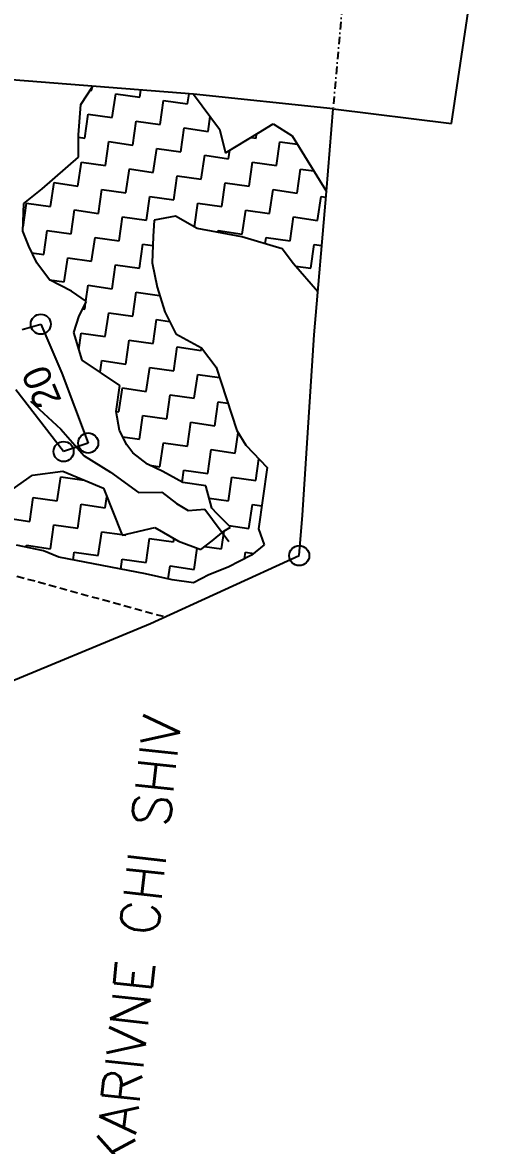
# Model space of a CAD drawing. Header units: metres. Extents: x 322372 to 326475, y 1828986 to 1832433.
# Drawn here: x 326158 to 326475, y 1829857 to 1830615 of the extents above; entities that cross this region are included whole.
import ezdxf

# ---------------------------------------------------------------- set-up
doc = ezdxf.new("R2010")
doc.units = ezdxf.units.M
doc.header["$MEASUREMENT"] = 0
for name, pattern in [('DASHDOT', [1, 0.5, -0.25, 0, -0.25]), ('DASHED', [0.75, 0.5, -0.25]), ('DIVIDE', [1.25, 0.5, -0.25, 0, -0.25, 0, -0.25])]:
    doc.linetypes.add(name, pattern=pattern)
for name, color, linetype in [('LINE_FOOTPATH', 1, 'DASHED'), ('LINE_WATER', 4, 'Continuous'), ('OFF', 1, 'Continuous'), ('POLY_HATCH', 12, 'Continuous'), ('POLY_PARCEL', 6, 'Continuous'), ('POLY_WATER', 4, 'Continuous'), ('TEXT_PARCEL', 7, 'Continuous'), ('V_BOUND_LINE', 7, 'Continuous'), ('V_BOUND_STREAM_LINE', 7, 'DASHDOT'), ('V_DIVIDE_LINE', 7, 'DIVIDE')]:
    doc.layers.add(name, color=color, linetype=linetype)
doc.styles.get("Standard").update_dxf_attribs({"font": 'simplex.shx'})
doc.styles.add('TEXT_MAP', font='', dxfattribs={"height": 2.5})
doc.styles.get('TEXT_MAP').set_extended_font_data('Kruti Dev 050')

msp = doc.modelspace()

# ---------------------------------------------------------------- linework, layer by layer
for centre in [(326170.49, 1830411.14), (326202.52, 1830330.92), (326185.91, 1830325.15), (326344.97, 1830254.86)]:
    msp.add_circle(centre, 6.76)
at = {"layer": 'LINE_FOOTPATH', "ltscale": 10}
msp.add_line((326132.67, 1830247.04), (326254.36, 1830213.57), dxfattribs=at)
at = {"layer": 'LINE_WATER'}
for p, q in [((326163.56, 1830359.16), (326184.04, 1830340.37)), ((326184.04, 1830340.37), (326199.74, 1830322.26)), ((326199.74, 1830322.26), (326217.66, 1830311.16)), ((326217.66, 1830311.16), (326236.44, 1830297.49)), ((326236.44, 1830297.49), (326252.32, 1830297.65)), ((326252.32, 1830297.65), (326262.22, 1830290.13)), ((326262.22, 1830290.13), (326270.07, 1830285.34)), ((326270.07, 1830285.34), (326281.17, 1830286.19)), ((326281.17, 1830286.19), (326297.56, 1830264.33))]:
    msp.add_line(p, q, dxfattribs=at)
at = {"layer": 'OFF'}
msp.add_line((326447.84, 1830546.72), (326474.79, 1830728.67), dxfattribs=at)
at = {"layer": 'POLY_HATCH'}
for p, q in [((326197.6, 1830559.55), (326205.61, 1830571.8)), ((326273.67, 1830566.42), (326291.18, 1830542.81)), ((326196.04, 1830539.06), (326197.6, 1830559.55)), ((326291.18, 1830542.81), (326295.27, 1830526.93)), ((326317.59, 1830540.29), (326327.41, 1830546.52)), ((326327.41, 1830546.52), (326340.26, 1830538.31)), ((326195.94, 1830523.89), (326196.04, 1830539.06)), ((326295.27, 1830526.93), (326317.59, 1830540.29)), ((326340.26, 1830538.31), (326363.29, 1830500.8)), ((326171.46, 1830502.55), (326195.94, 1830523.89)), ((326158.98, 1830492.6), (326171.46, 1830502.55)), ((326158.39, 1830474.04), (326158.98, 1830492.6)), ((326261.38, 1830484.11), (326247.16, 1830481.32)), ((326276.07, 1830475.79), (326261.38, 1830484.11)), ((326247.16, 1830481.32), (326246.28, 1830470.4)), ((326306.33, 1830470.06), (326276.07, 1830475.79)), ((326162.44, 1830463.8), (326158.39, 1830474.04)), ((326246.28, 1830470.4), (326245.79, 1830452.52)), ((326333.5, 1830462.02), (326306.33, 1830470.06)), ((326167.75, 1830452.68), (326162.44, 1830463.8)), ((326341.04, 1830451.96), (326333.5, 1830462.02)), ((326176.45, 1830441.07), (326167.75, 1830452.68)), ((326245.79, 1830452.52), (326248.97, 1830436.18)), ((326357.48, 1830433.02), (326341.04, 1830451.96)), ((326191.24, 1830433.42), (326176.45, 1830441.07)), ((326201.29, 1830426.46), (326191.24, 1830433.42)), ((326248.97, 1830436.18), (326254.18, 1830419.55)), ((326196.45, 1830416.8), (326201.29, 1830426.46)), ((326192.77, 1830405.59), (326196.45, 1830416.8)), ((326254.18, 1830419.55), (326254.18, 1830419.55)), ((326254.18, 1830419.55), (326261.71, 1830404.66)), ((326198.37, 1830386.83), (326192.77, 1830405.59)), ((326261.71, 1830404.66), (326279.02, 1830395.28)), ((326279.02, 1830395.28), (326279.02, 1830395.28)), ((326279.02, 1830395.28), (326288.87, 1830382.12)), ((326223.89, 1830369.77), (326198.37, 1830386.83)), ((326288.87, 1830382.12), (326302.77, 1830339.39)), ((326221.37, 1830352.19), (326223.89, 1830369.77)), ((326223.68, 1830339.43), (326221.37, 1830352.19)), ((326228.51, 1830329.76), (326223.68, 1830339.43)), ((326302.77, 1830339.39), (326308.95, 1830329.53)), ((326232.57, 1830324.34), (326228.51, 1830329.76)), ((326242.52, 1830316.7), (326232.57, 1830324.34)), ((326308.95, 1830329.53), (326323.35, 1830314.34)), ((326252.87, 1830311.76), (326242.52, 1830316.7)), ((326151.14, 1830299.5), (326164.97, 1830309.25)), ((326164.97, 1830309.25), (326185.38, 1830311.84)), ((326185.38, 1830311.84), (326212.74, 1830300.32)), ((326266.3, 1830304.31), (326252.87, 1830311.76)), ((326323.35, 1830314.34), (326317.43, 1830273.08)), ((326212.74, 1830300.32), (326225.48, 1830268.8)), ((326281.87, 1830302.07), (326266.3, 1830304.31)), ((326285.92, 1830286.99), (326281.87, 1830302.07)), ((326289.5, 1830283.03), (326285.92, 1830286.99)), ((326298.58, 1830274.13), (326289.5, 1830283.03)), ((326225.48, 1830268.8), (326247.43, 1830273.88)), ((326247.43, 1830273.88), (326263.38, 1830264.68)), ((326286.2, 1830264.86), (326294.04, 1830271.33)), ((326294.04, 1830271.33), (326298.58, 1830274.13)), ((326317.43, 1830273.08), (326321.38, 1830262.15)), ((326172.27, 1830258.02), (326154.19, 1830261.99)), ((326263.38, 1830264.68), (326278.46, 1830259.07)), ((326278.46, 1830259.07), (326286.2, 1830264.86)), ((326321.38, 1830262.15), (326312.77, 1830255.11)), ((326182.71, 1830253.76), (326172.27, 1830258.02)), ((326312.77, 1830255.11), (326297.1, 1830247)), ((326241.21, 1830242.6), (326182.71, 1830253.76)), ((326297.1, 1830247), (326283.95, 1830241.98)), ((326259.29, 1830238.62), (326241.21, 1830242.6)), ((326283.95, 1830241.98), (326273.5, 1830236.58)), ((326273.5, 1830236.58), (326259.29, 1830238.62))]:
    msp.add_line(p, q, dxfattribs=at)
at = {"layer": 'POLY_HATCH', "linetype": 'Continuous'}
for p, q in [((326203.96, 1830569.27), (326204.92, 1830569.13)), ((326204.92, 1830569.13), (326205.22, 1830571.21)), ((326218.77, 1830550.64), (326221.1, 1830566.81)), ((326221.1, 1830566.81), (326237.27, 1830564.49)), ((326237.27, 1830564.49), (326237.95, 1830569.24)), ((326269.62, 1830559.85), (326270.59, 1830566.66)), ((326251.12, 1830545.99), (326253.44, 1830562.17)), ((326253.44, 1830562.17), (326269.62, 1830559.85)), ((326200.28, 1830536.79), (326202.6, 1830552.96)), ((326202.6, 1830552.96), (326218.77, 1830550.64)), ((326283.47, 1830541.35), (326284.89, 1830551.28)), ((326232.63, 1830532.14), (326234.95, 1830548.32)), ((326234.95, 1830548.32), (326251.12, 1830545.99)), ((326264.97, 1830527.5), (326267.29, 1830543.67)), ((326267.29, 1830543.67), (326283.47, 1830541.35)), ((326196.03, 1830537.4), (326200.28, 1830536.79)), ((326312.42, 1830537.19), (326315.81, 1830536.71)), ((326315.81, 1830536.71), (326316.21, 1830539.46)), ((326214.13, 1830518.29), (326216.45, 1830534.47)), ((326216.45, 1830534.47), (326232.63, 1830532.14)), ((326246.48, 1830513.65), (326248.8, 1830529.82)), ((326248.8, 1830529.82), (326264.97, 1830527.5)), ((326297.32, 1830522.85), (326298.15, 1830528.65)), ((326329.67, 1830518.21), (326331.99, 1830534.38)), ((326331.99, 1830534.38), (326343.7, 1830532.7)), ((326195.63, 1830504.44), (326197.96, 1830520.61)), ((326197.96, 1830520.61), (326214.13, 1830518.29)), ((326278.82, 1830509), (326281.15, 1830525.18)), ((326281.15, 1830525.18), (326297.32, 1830522.85)), ((326311.17, 1830504.36), (326313.49, 1830520.53)), ((326313.49, 1830520.53), (326329.67, 1830518.21)), ((326227.98, 1830499.8), (326230.3, 1830515.97)), ((326230.3, 1830515.97), (326246.48, 1830513.65)), ((326343.52, 1830499.71), (326345.84, 1830515.89)), ((326345.84, 1830515.89), (326354.82, 1830514.6)), ((326177.14, 1830490.59), (326179.46, 1830506.76)), ((326179.46, 1830506.76), (326195.63, 1830504.44)), ((326260.33, 1830495.15), (326262.65, 1830511.33)), ((326262.65, 1830511.33), (326278.82, 1830509)), ((326292.67, 1830490.51), (326295, 1830506.68)), ((326295, 1830506.68), (326311.17, 1830504.36)), ((326209.49, 1830485.95), (326211.81, 1830502.12)), ((326211.81, 1830502.12), (326227.98, 1830499.8)), ((326241.83, 1830481.3), (326244.15, 1830497.47)), ((326244.15, 1830497.47), (326260.33, 1830495.15)), ((326325.02, 1830485.86), (326327.34, 1830502.04)), ((326327.34, 1830502.04), (326343.52, 1830499.71)), ((326357.37, 1830481.22), (326359.69, 1830497.39)), ((326359.69, 1830497.39), (326362.96, 1830496.92)), ((326158.64, 1830476.74), (326160.97, 1830492.91)), ((326160.97, 1830492.91), (326177.14, 1830490.59)), ((326274.21, 1830476.84), (326276.5, 1830492.83)), ((326276.5, 1830492.83), (326292.67, 1830490.51)), ((326190.99, 1830472.09), (326193.31, 1830488.27)), ((326193.31, 1830488.27), (326209.49, 1830485.95)), ((326223.34, 1830467.45), (326225.66, 1830483.62)), ((326225.66, 1830483.62), (326241.83, 1830481.3)), ((326306.53, 1830472.01), (326308.85, 1830488.19)), ((326308.85, 1830488.19), (326325.02, 1830485.86)), ((326338.87, 1830467.37), (326341.19, 1830483.54)), ((326341.19, 1830483.54), (326357.37, 1830481.22)), ((326158.47, 1830476.76), (326158.64, 1830476.74)), ((326172.49, 1830458.24), (326174.82, 1830474.42)), ((326174.82, 1830474.42), (326190.99, 1830472.09)), ((326290.18, 1830473.12), (326290.35, 1830474.33)), ((326290.35, 1830474.33), (326306.53, 1830472.01)), ((326204.84, 1830453.6), (326207.16, 1830469.77)), ((326207.16, 1830469.77), (326223.34, 1830467.45)), ((326322.08, 1830465.4), (326322.7, 1830469.69)), ((326322.7, 1830469.69), (326338.87, 1830467.37)), ((326164.55, 1830459.38), (326172.49, 1830458.24)), ((326237.19, 1830448.95), (326239.51, 1830465.13)), ((326239.51, 1830465.13), (326246.11, 1830464.18)), ((326352.72, 1830448.87), (326355.05, 1830465.05)), ((326355.05, 1830465.05), (326360.16, 1830464.31)), ((326186.35, 1830439.75), (326188.67, 1830455.92)), ((326188.67, 1830455.92), (326204.84, 1830453.6)), ((326218.69, 1830435.1), (326221.01, 1830451.28)), ((326221.01, 1830451.28), (326237.19, 1830448.95)), ((326342.44, 1830450.35), (326352.72, 1830448.87)), ((326176.37, 1830441.18), (326186.35, 1830439.75)), ((326200.98, 1830426.68), (326202.52, 1830437.43)), ((326202.52, 1830437.43), (326218.69, 1830435.1)), ((326232.54, 1830416.61), (326234.87, 1830432.78)), ((326234.87, 1830432.78), (326250.75, 1830430.5)), ((326198.78, 1830421.45), (326200.2, 1830421.25)), ((326200.2, 1830421.25), (326200.81, 1830425.49)), ((326214.05, 1830402.76), (326216.37, 1830418.93)), ((326216.37, 1830418.93), (326232.54, 1830416.61)), ((326246.4, 1830398.11), (326248.72, 1830414.29)), ((326248.72, 1830414.29), (326257.48, 1830413.03)), ((326196.27, 1830393.87), (326197.88, 1830405.08)), ((326197.88, 1830405.08), (326214.05, 1830402.76)), ((326227.9, 1830384.26), (326230.22, 1830400.43)), ((326230.22, 1830400.43), (326246.4, 1830398.11)), ((326260.25, 1830379.62), (326262.57, 1830395.79)), ((326262.57, 1830395.79), (326278.74, 1830393.47)), ((326278.74, 1830393.47), (326279, 1830395.28)), ((326210.59, 1830378.67), (326211.73, 1830386.58)), ((326211.73, 1830386.58), (326227.9, 1830384.26)), ((326241.75, 1830365.77), (326244.07, 1830381.94)), ((326244.07, 1830381.94), (326260.25, 1830379.62)), ((326274.1, 1830361.12), (326276.42, 1830377.29)), ((326276.42, 1830377.29), (326291.13, 1830375.18)), ((326223.26, 1830351.91), (326225.58, 1830368.09)), ((326225.58, 1830368.09), (326241.75, 1830365.77)), ((326255.6, 1830347.27), (326257.92, 1830363.44)), ((326257.92, 1830363.44), (326274.1, 1830361.12)), ((326287.95, 1830342.63), (326290.27, 1830358.8)), ((326290.27, 1830358.8), (326296.76, 1830357.87)), ((326221.37, 1830352.18), (326223.26, 1830351.91)), ((326237.11, 1830333.42), (326239.43, 1830349.59)), ((326239.43, 1830349.59), (326255.6, 1830347.27)), ((326269.45, 1830328.77), (326271.78, 1830344.95)), ((326271.78, 1830344.95), (326287.95, 1830342.63)), ((326301.8, 1830324.13), (326303.76, 1830337.81)), ((326225.88, 1830335.03), (326237.11, 1830333.42)), ((326250.96, 1830314.92), (326253.28, 1830331.1)), ((326253.28, 1830331.1), (326269.45, 1830328.77)), ((326283.3, 1830310.28), (326285.63, 1830326.45)), ((326285.63, 1830326.45), (326301.8, 1830324.13)), ((326244.22, 1830315.89), (326250.96, 1830314.92)), ((326315.65, 1830305.63), (326317.75, 1830320.25)), ((326181.62, 1830291.86), (326183.94, 1830308.04)), ((326183.94, 1830308.04), (326199.83, 1830305.76)), ((326265.97, 1830304.5), (326267.13, 1830312.6)), ((326267.13, 1830312.6), (326283.3, 1830310.28)), ((326297.16, 1830291.78), (326299.48, 1830307.96)), ((326299.48, 1830307.96), (326315.65, 1830305.63)), ((326163.12, 1830278.01), (326165.45, 1830294.19)), ((326165.45, 1830294.19), (326181.62, 1830291.86)), ((326213.97, 1830287.22), (326215.03, 1830294.64)), ((326284.13, 1830293.65), (326297.16, 1830291.78)), ((326195.47, 1830273.37), (326197.79, 1830289.54)), ((326197.79, 1830289.54), (326213.97, 1830287.22)), ((326311.01, 1830273.29), (326313.33, 1830289.46)), ((326313.33, 1830289.46), (326319.65, 1830288.55)), ((326146.95, 1830280.34), (326163.12, 1830278.01)), ((326176.98, 1830259.52), (326179.3, 1830275.69)), ((326179.3, 1830275.69), (326195.47, 1830273.37)), ((326209.32, 1830254.87), (326211.64, 1830271.05)), ((326211.64, 1830271.05), (326225.37, 1830269.08)), ((326292.51, 1830259.44), (326294.24, 1830271.45)), ((326297.45, 1830275.23), (326311.01, 1830273.29)), ((326160.62, 1830260.58), (326160.8, 1830261.84)), ((326160.8, 1830261.84), (326176.98, 1830259.52)), ((326226.17, 1830268.96), (326227.82, 1830268.73)), ((326227.82, 1830268.73), (326227.91, 1830269.37)), ((326241.67, 1830250.23), (326243.99, 1830266.4)), ((326243.99, 1830266.4), (326260.16, 1830264.08)), ((326260.16, 1830264.08), (326260.49, 1830266.35)), ((326192.39, 1830251.91), (326193.15, 1830257.2)), ((326193.15, 1830257.2), (326209.32, 1830254.87)), ((326274.02, 1830245.59), (326276.08, 1830259.95)), ((326281.13, 1830261.07), (326292.51, 1830259.44)), ((326308.05, 1830252.66), (326308.69, 1830257.11)), ((326308.69, 1830257.11), (326314.25, 1830256.32)), ((326224.52, 1830245.78), (326225.5, 1830252.55)), ((326225.5, 1830252.55), (326241.67, 1830250.23)), ((326256.59, 1830239.21), (326257.84, 1830247.91)), ((326257.84, 1830247.91), (326274.02, 1830245.59))]:
    msp.add_line(p, q, dxfattribs=at)
at = {"layer": 'POLY_PARCEL'}
for p, q in [((326157.99, 1830407.5), (326170.49, 1830411.14)), ((326170.49, 1830411.14), (326184.8, 1830378.08)), ((326184.8, 1830378.08), (326202.52, 1830330.92)), ((326185.91, 1830325.15), (326153.78, 1830366.76)), ((326202.52, 1830330.92), (326185.91, 1830325.15))]:
    msp.add_line(p, q, dxfattribs=at)
at = {"layer": 'POLY_WATER'}
for p, q in [((326273.67, 1830566.42), (326141.96, 1830576.84)), ((326367.88, 1830556.68), (326273.67, 1830566.42)), ((326367.88, 1830556.68), (326447.84, 1830546.72))]:
    msp.add_line(p, q, dxfattribs=at)
at = {"layer": 'V_BOUND_LINE'}
for p, q in [((326363.29, 1830500.8), (326367.88, 1830556.68)), ((326354.98, 1830403.9), (326363.29, 1830500.8)), ((326347.26, 1830282.17), (326354.98, 1830403.9)), ((326344.97, 1830254.86), (326347.26, 1830282.17)), ((326244.6, 1830209.12), (326344.97, 1830254.86)), ((326077.01, 1830139.61), (326244.6, 1830209.12))]:
    msp.add_line(p, q, dxfattribs=at)
at = {"layer": 'V_BOUND_STREAM_LINE', "ltscale": 10}
msp.add_line((326379.15, 1830685.66), (326367.88, 1830556.68), dxfattribs=at)

# ---------------------------------------------------------------- texts
at = {"layer": 'TEXT_PARCEL', "style": 'TEXT_MAP'}
msp.add_text('20', height=18.526, rotation=112.81253, dxfattribs=at).set_placement((326184.83, 1830359.6))
at = {"layer": 'V_DIVIDE_LINE', "ltscale": 10}
msp.add_text('MOUJE KARIVNE CHI SHIV', height=25.731, rotation=83.7889, dxfattribs=at).set_placement((326217.98, 1829710.15))

doc.saveas('drawing.dxf')
